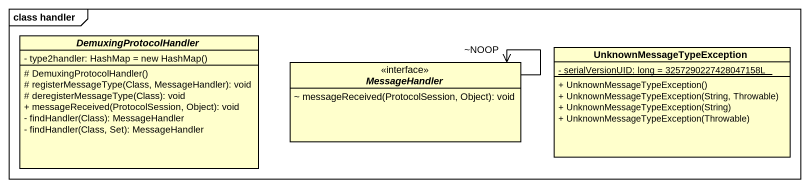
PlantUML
@startuml
mainframe class handler
hide circle
hide empty members
skinparam classAttributeIconSize 0
abstract class DemuxingProtocolHandler {
  {field} - type2handler: HashMap = new HashMap()
  # DemuxingProtocolHandler()
  # registerMessageType(Class, MessageHandler): void
  # deregisterMessageType(Class): void
  + messageReceived(ProtocolSession, Object): void
  - findHandler(Class): MessageHandler
  - findHandler(Class, Set): MessageHandler
}
interface MessageHandler <<interface>> {
  ~ messageReceived(ProtocolSession, Object): void
}
class UnknownMessageTypeException {
  {static} - serialVersionUID: long = 3257290227428047158L
  + UnknownMessageTypeException()
  + UnknownMessageTypeException(String, Throwable)
  + UnknownMessageTypeException(String)
  + UnknownMessageTypeException(Throwable)
}
MessageHandler --> "~NOOP" MessageHandler
@enduml
